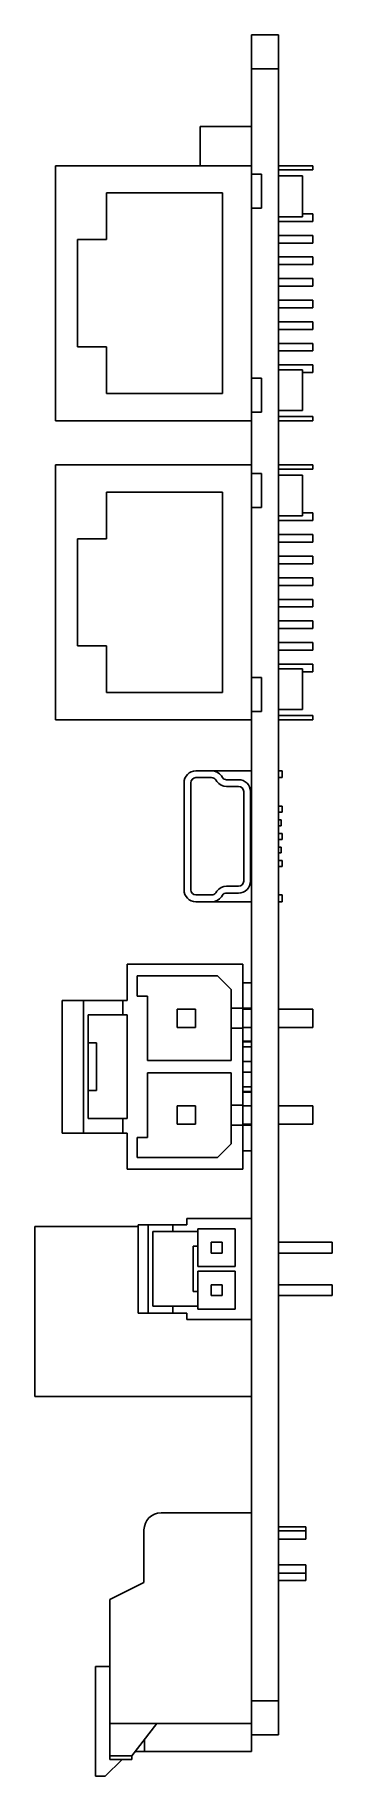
# Model space of a CAD drawing. Extents: x -209 to -191, y 350 to 452.
import ezdxf

# ---------------------------------------------------------------- set-up
doc = ezdxf.new("R2010")
doc.units = 0
doc.header["$MEASUREMENT"] = 0
doc.layers.get('0').update_dxf_attribs({"linetype": 'CONTINUOUS'})

msp = doc.modelspace()

# ---------------------------------------------------------------- linework, layer by layer
at = {"color": 7, "linetype": 'Continuous'}
for p, q in [((-196.11, 450.07), (-196.11, 452.07)), ((-196.11, 452.07), (-194.51, 452.07)), ((-194.51, 450.07), (-194.51, 452.07)), ((-196.11, 450.07), (-194.51, 450.07)), ((-196.11, 444.37), (-196.11, 450.07)), ((-194.51, 354.07), (-194.51, 450.07)), ((-199.11, 444.37), (-199.11, 446.67)), ((-199.11, 446.67), (-196.11, 446.67)), ((-196.11, 444.37), (-207.61, 444.37)), ((-207.61, 444.37), (-207.61, 429.37)), ((-196.11, 444.37), (-196.11, 443.87)), ((-196.11, 441.87), (-196.11, 443.87)), ((-195.51, 443.87), (-196.11, 443.87)), ((-195.51, 441.87), (-195.51, 443.87)), ((-194.51, 444.37), (-192.51, 444.37)), ((-194.51, 444.12), (-192.51, 444.12)), ((-193.11, 443.77), (-194.51, 443.77)), ((-193.11, 441.37), (-193.11, 443.77)), ((-192.51, 444.37), (-192.51, 444.12)), ((-197.81, 442.77), (-204.61, 442.77)), ((-204.61, 442.77), (-204.61, 440.02)), ((-197.81, 430.97), (-197.81, 442.77)), ((-196.11, 431.87), (-196.11, 441.87)), ((-196.11, 441.87), (-195.51, 441.87)), ((-192.51, 441.54), (-193.11, 441.54)), ((-192.51, 441.09), (-192.51, 441.54)), ((-194.51, 441.37), (-193.11, 441.37)), ((-192.51, 441.09), (-194.51, 441.09)), ((-206.31, 433.72), (-206.31, 440.02)), ((-204.61, 440.02), (-206.31, 440.02)), ((-194.51, 440.27), (-192.51, 440.27)), ((-194.51, 439.82), (-192.51, 439.82)), ((-192.51, 440.27), (-192.51, 439.82)), ((-192.51, 439), (-194.51, 439)), ((-192.51, 438.55), (-194.51, 438.55)), ((-192.51, 438.55), (-192.51, 439)), ((-194.51, 437.73), (-192.51, 437.73)), ((-192.51, 437.73), (-192.51, 437.28)), ((-194.51, 437.28), (-192.51, 437.28)), ((-192.51, 436.46), (-194.51, 436.46)), ((-192.51, 436.01), (-192.51, 436.46)), ((-192.51, 436.01), (-194.51, 436.01)), ((-194.51, 435.19), (-192.51, 435.19)), ((-194.51, 434.74), (-192.51, 434.74)), ((-192.51, 435.19), (-192.51, 434.74)), ((-206.31, 433.72), (-204.61, 433.72)), ((-204.61, 430.97), (-204.61, 433.72)), ((-192.51, 433.92), (-194.51, 433.92)), ((-192.51, 433.47), (-194.51, 433.47)), ((-192.51, 433.47), (-192.51, 433.92)), ((-194.51, 432.65), (-192.51, 432.65)), ((-193.11, 432.37), (-194.51, 432.37)), ((-193.11, 429.97), (-193.11, 432.37)), ((-192.51, 432.65), (-192.51, 432.2)), ((-196.11, 429.87), (-196.11, 431.87)), ((-195.51, 431.87), (-196.11, 431.87)), ((-195.51, 429.87), (-195.51, 431.87)), ((-193.11, 432.2), (-192.51, 432.2)), ((-204.61, 430.97), (-197.81, 430.97)), ((-207.61, 429.37), (-196.11, 429.37)), ((-196.11, 429.37), (-196.11, 429.87)), ((-196.11, 429.87), (-195.51, 429.87)), ((-196.11, 426.77), (-196.11, 429.37)), ((-194.51, 429.97), (-193.11, 429.97)), ((-192.51, 429.62), (-194.51, 429.62)), ((-192.51, 429.37), (-194.51, 429.37)), ((-192.51, 429.37), (-192.51, 429.62)), ((-196.11, 426.77), (-207.61, 426.77)), ((-207.61, 426.77), (-207.61, 411.77)), ((-196.11, 426.77), (-196.11, 426.27)), ((-196.11, 424.27), (-196.11, 426.27)), ((-195.51, 426.27), (-196.11, 426.27)), ((-195.51, 424.27), (-195.51, 426.27)), ((-194.51, 426.77), (-192.51, 426.77)), ((-194.51, 426.52), (-192.51, 426.52)), ((-193.11, 426.17), (-194.51, 426.17)), ((-193.11, 423.77), (-193.11, 426.17)), ((-192.51, 426.77), (-192.51, 426.52)), ((-197.81, 425.17), (-204.61, 425.17)), ((-204.61, 425.17), (-204.61, 422.42)), ((-197.81, 413.37), (-197.81, 425.17)), ((-196.11, 414.27), (-196.11, 424.27)), ((-196.11, 424.27), (-195.51, 424.27)), ((-194.51, 423.77), (-193.11, 423.77)), ((-192.51, 423.49), (-194.51, 423.49)), ((-192.51, 423.94), (-193.11, 423.94)), ((-192.51, 423.49), (-192.51, 423.94)), ((-206.31, 416.12), (-206.31, 422.42)), ((-204.61, 422.42), (-206.31, 422.42)), ((-194.51, 422.67), (-192.51, 422.67)), ((-194.51, 422.22), (-192.51, 422.22)), ((-192.51, 422.67), (-192.51, 422.22)), ((-192.51, 421.4), (-194.51, 421.4)), ((-192.51, 420.95), (-192.51, 421.4)), ((-192.51, 420.95), (-194.51, 420.95)), ((-194.51, 420.13), (-192.51, 420.13)), ((-192.51, 420.13), (-192.51, 419.68)), ((-194.51, 419.68), (-192.51, 419.68)), ((-192.51, 418.86), (-194.51, 418.86)), ((-192.51, 418.41), (-194.51, 418.41)), ((-192.51, 418.41), (-192.51, 418.86)), ((-194.51, 417.59), (-192.51, 417.59)), ((-194.51, 417.14), (-192.51, 417.14)), ((-192.51, 417.59), (-192.51, 417.14)), ((-206.31, 416.12), (-204.61, 416.12)), ((-204.61, 413.37), (-204.61, 416.12)), ((-192.51, 416.32), (-194.51, 416.32)), ((-192.51, 415.87), (-192.51, 416.32)), ((-192.51, 415.87), (-194.51, 415.87)), ((-194.51, 415.05), (-192.51, 415.05)), ((-192.51, 415.05), (-192.51, 414.6)), ((-195.51, 414.27), (-196.11, 414.27)), ((-196.11, 412.27), (-196.11, 414.27)), ((-195.51, 412.27), (-195.51, 414.27)), ((-193.11, 414.77), (-194.51, 414.77)), ((-193.11, 412.37), (-193.11, 414.77)), ((-193.11, 414.6), (-192.51, 414.6)), ((-204.61, 413.37), (-197.81, 413.37)), ((-196.11, 412.27), (-195.51, 412.27)), ((-196.11, 411.77), (-196.11, 412.27)), ((-194.51, 412.37), (-193.11, 412.37)), ((-192.51, 412.02), (-194.51, 412.02)), ((-192.51, 411.77), (-192.51, 412.02)), ((-207.61, 411.77), (-196.11, 411.77)), ((-196.11, 396.3), (-196.11, 411.77)), ((-192.51, 411.77), (-194.51, 411.77)), ((-199.36, 408.77), (-198.44, 408.77)), ((-198.44, 408.77), (-196.11, 408.77)), ((-194.51, 408.77), (-194.31, 408.77)), ((-194.31, 408.77), (-194.31, 408.37)), ((-200.06, 401.77), (-200.06, 408.07)), ((-199.66, 408.07), (-199.66, 401.77)), ((-198.44, 408.37), (-199.36, 408.37)), ((-198.13, 408.15), (-198.2, 408.24)), ((-197.87, 408.47), (-197.8, 408.38)), ((-197.56, 408.25), (-196.86, 408.25)), ((-196.86, 407.85), (-197.56, 407.85)), ((-194.51, 408.37), (-194.31, 408.37)), ((-196.56, 402.28), (-196.56, 407.55)), ((-196.16, 407.55), (-196.16, 402.28)), ((-194.31, 406.69), (-194.51, 406.69)), ((-194.31, 406.69), (-194.31, 406.34)), ((-194.51, 406.34), (-194.31, 406.34)), ((-194.36, 405.89), (-194.51, 405.89)), ((-194.36, 405.89), (-194.36, 405.54)), ((-194.51, 405.54), (-194.36, 405.54)), ((-194.31, 405.09), (-194.51, 405.09)), ((-194.51, 404.74), (-194.31, 404.74)), ((-194.31, 405.09), (-194.31, 404.74)), ((-194.36, 404.29), (-194.51, 404.29)), ((-194.51, 403.94), (-194.36, 403.94)), ((-194.36, 404.29), (-194.36, 403.94)), ((-194.51, 403.49), (-194.31, 403.49)), ((-194.51, 403.14), (-194.31, 403.14)), ((-194.31, 403.49), (-194.31, 403.14)), ((-198.2, 401.6), (-198.13, 401.69)), ((-197.56, 401.98), (-196.86, 401.98)), ((-196.86, 401.58), (-197.56, 401.58)), ((-199.36, 401.47), (-198.44, 401.47)), ((-198.44, 401.07), (-199.36, 401.07)), ((-196.11, 401.07), (-198.44, 401.07)), ((-197.8, 401.46), (-197.87, 401.36)), ((-194.31, 401.47), (-194.51, 401.47)), ((-194.31, 401.07), (-194.51, 401.07)), ((-194.31, 401.07), (-194.31, 401.47)), ((-203.4, 395.26), (-203.4, 397.39)), ((-203.4, 397.39), (-196.61, 397.39)), ((-198.1, 396.71), (-202.81, 396.71)), ((-202.81, 395.52), (-202.81, 396.71)), ((-198.1, 396.71), (-197.3, 395.91)), ((-196.61, 394.8), (-196.61, 397.39)), ((-202.21, 395.52), (-202.81, 395.52)), ((-202.21, 395.52), (-202.21, 391.73)), ((-197.3, 394.8), (-197.3, 395.91)), ((-196.61, 396.3), (-196.11, 396.3)), ((-196.11, 396.3), (-196.11, 394.8)), ((-207.21, 395.26), (-207.21, 387.46)), ((-207.21, 395.26), (-205.96, 395.26)), ((-205.96, 387.46), (-205.96, 395.26)), ((-205.96, 395.26), (-203.65, 395.26)), ((-205.68, 394.42), (-203.65, 394.42)), ((-205.68, 394.42), (-205.68, 388.32)), ((-203.65, 395.26), (-203.65, 394.42)), ((-203.65, 395.26), (-203.4, 395.26)), ((-203.65, 394.42), (-203.4, 394.42)), ((-203.4, 388.32), (-203.4, 394.42)), ((-200.47, 394.76), (-200.47, 393.68)), ((-199.39, 394.76), (-200.47, 394.76)), ((-199.39, 393.68), (-199.39, 394.76)), ((-197.3, 394.8), (-196.61, 394.8)), ((-197.3, 393.63), (-197.3, 394.8)), ((-196.61, 394.8), (-196.11, 394.8)), ((-196.61, 393.63), (-196.61, 394.8)), ((-196.11, 394.76), (-196.61, 394.76)), ((-196.11, 387.92), (-196.11, 394.8)), ((-192.51, 394.76), (-194.51, 394.76)), ((-192.51, 394.76), (-192.51, 393.68)), ((-200.47, 393.68), (-199.39, 393.68)), ((-197.3, 391.73), (-197.3, 393.63)), ((-196.61, 393.63), (-197.3, 393.63)), ((-196.11, 393.68), (-196.61, 393.68)), ((-196.61, 389.1), (-196.61, 393.63)), ((-192.51, 393.68), (-194.51, 393.68)), ((-205.68, 392.78), (-205.2, 392.78)), ((-205.2, 392.78), (-205.2, 389.96)), ((-196.11, 392.86), (-196.61, 392.86)), ((-196.61, 392.83), (-196.11, 392.83)), ((-196.61, 392.53), (-196.11, 392.53)), ((-202.21, 391.73), (-197.3, 391.73)), ((-196.11, 391.68), (-196.61, 391.68)), ((-197.3, 391), (-202.21, 391)), ((-202.21, 391), (-202.21, 387.21)), ((-197.3, 389.1), (-197.3, 391)), ((-196.61, 391.04), (-196.11, 391.04)), ((-205.2, 389.96), (-205.68, 389.96)), ((-196.11, 390.19), (-196.61, 390.19)), ((-196.11, 389.9), (-196.61, 389.9)), ((-196.61, 389.86), (-196.11, 389.86)), ((-203.65, 388.32), (-205.68, 388.32)), ((-203.65, 388.32), (-203.65, 387.46)), ((-203.4, 388.32), (-203.65, 388.32)), ((-200.47, 389.06), (-200.47, 387.98)), ((-199.39, 389.06), (-200.47, 389.06)), ((-199.39, 387.98), (-199.39, 389.06)), ((-196.61, 389.1), (-197.3, 389.1)), ((-197.3, 387.93), (-197.3, 389.1)), ((-196.61, 387.93), (-196.61, 389.1)), ((-196.11, 389.06), (-196.61, 389.06)), ((-192.51, 389.06), (-194.51, 389.06)), ((-192.51, 389.06), (-192.51, 387.98)), ((-205.96, 387.46), (-207.21, 387.46)), ((-205.96, 387.46), (-203.65, 387.46)), ((-203.65, 387.46), (-203.4, 387.46)), ((-203.4, 385.34), (-203.4, 387.46)), ((-200.47, 387.98), (-199.39, 387.98)), ((-197.3, 386.82), (-197.3, 387.93)), ((-197.3, 387.93), (-196.61, 387.93)), ((-196.11, 387.98), (-196.61, 387.98)), ((-196.61, 385.34), (-196.61, 387.93)), ((-196.61, 387.92), (-196.11, 387.92)), ((-196.11, 387.92), (-196.11, 386.42)), ((-192.51, 387.98), (-194.51, 387.98)), ((-202.21, 387.21), (-202.81, 387.21)), ((-202.81, 387.21), (-202.81, 386.02)), ((-198.1, 386.02), (-197.3, 386.82)), ((-196.61, 386.42), (-196.11, 386.42)), ((-196.11, 382.44), (-196.11, 386.42)), ((-196.61, 385.34), (-203.4, 385.34)), ((-202.81, 386.02), (-198.1, 386.02)), ((-199.89, 382.07), (-199.89, 382.44)), ((-196.11, 382.44), (-199.89, 382.44)), ((-196.11, 376.5), (-196.11, 382.44)), ((-202.75, 381.97), (-208.81, 381.97)), ((-208.81, 371.97), (-208.81, 381.97)), ((-202.75, 382.07), (-202.75, 376.87)), ((-202.17, 382.07), (-202.75, 382.07)), ((-202.17, 382.07), (-202.17, 376.87)), ((-202.17, 382.07), (-200.71, 382.07)), ((-201.9, 381.67), (-200.71, 381.67)), ((-201.9, 377.27), (-201.9, 381.67)), ((-200.71, 381.67), (-200.71, 382.07)), ((-200.71, 382.07), (-199.89, 382.07)), ((-200.71, 381.67), (-199.25, 381.67)), ((-199.25, 381.83), (-197.06, 381.83)), ((-199.25, 381.67), (-199.25, 381.83)), ((-199.25, 380.8), (-199.25, 381.67)), ((-197.06, 381.83), (-197.06, 379.61)), ((-199.52, 380.8), (-199.52, 378.14)), ((-199.25, 380.8), (-199.52, 380.8)), ((-199.25, 379.61), (-199.25, 380.8)), ((-198.47, 380.4), (-198.47, 381.04)), ((-198.47, 381.04), (-197.83, 381.04)), ((-197.83, 380.4), (-198.47, 380.4)), ((-197.83, 381.04), (-197.83, 380.4)), ((-194.51, 381.04), (-191.37, 381.04)), ((-194.51, 380.4), (-191.37, 380.4)), ((-191.37, 380.4), (-191.37, 381.04)), ((-197.06, 379.61), (-199.25, 379.61)), ((-199.25, 379.33), (-197.06, 379.33)), ((-199.25, 378.14), (-199.25, 379.33)), ((-197.06, 379.33), (-197.06, 377.11)), ((-199.52, 378.14), (-199.25, 378.14)), ((-199.25, 377.27), (-199.25, 378.14)), ((-198.47, 377.9), (-198.47, 378.54)), ((-198.47, 378.54), (-197.83, 378.54)), ((-197.83, 378.54), (-197.83, 377.9)), ((-194.51, 378.54), (-191.37, 378.54)), ((-191.37, 377.9), (-191.37, 378.54)), ((-200.71, 377.27), (-201.9, 377.27)), ((-200.71, 376.87), (-200.71, 377.27)), ((-199.25, 377.27), (-200.71, 377.27)), ((-199.25, 377.11), (-199.25, 377.27)), ((-197.06, 377.11), (-199.25, 377.11)), ((-197.83, 377.9), (-198.47, 377.9)), ((-194.51, 377.9), (-191.37, 377.9)), ((-202.75, 376.87), (-202.17, 376.87)), ((-202.17, 376.87), (-200.71, 376.87)), ((-200.71, 376.87), (-199.89, 376.87)), ((-199.89, 376.5), (-199.89, 376.87)), ((-199.89, 376.5), (-196.11, 376.5)), ((-196.11, 354.07), (-196.11, 376.5)), ((-208.81, 371.97), (-196.11, 371.97)), ((-196.11, 365.12), (-201.41, 365.12)), ((-202.41, 364.12), (-202.41, 361.02)), ((-192.91, 364.29), (-194.51, 364.29)), ((-192.91, 364.07), (-194.51, 364.07)), ((-192.91, 364.07), (-192.91, 364.29)), ((-192.91, 363.57), (-192.91, 364.07)), ((-194.51, 363.57), (-192.91, 363.57)), ((-192.91, 362.07), (-194.51, 362.07)), ((-192.91, 361.57), (-192.91, 362.07)), ((-202.41, 361.02), (-204.41, 360.02)), ((-194.51, 361.57), (-192.91, 361.57)), ((-194.51, 361.15), (-192.91, 361.15)), ((-192.91, 361.15), (-192.91, 361.57)), ((-204.41, 360.02), (-204.41, 352.72)), ((-205.25, 356.09), (-205.25, 349.63)), ((-204.41, 356.09), (-205.25, 356.09)), ((-196.11, 352.07), (-196.11, 354.07)), ((-196.11, 354.07), (-194.51, 354.07)), ((-194.51, 352.07), (-194.51, 354.07)), ((-204.41, 352.72), (-196.11, 352.72)), ((-204.41, 352.72), (-204.41, 350.82)), ((-201.66, 352.72), (-203.12, 350.82)), ((-202.39, 351.09), (-202.39, 351.77)), ((-196.11, 352.07), (-194.51, 352.07)), ((-196.11, 352.07), (-196.11, 351.09)), ((-204.68, 349.63), (-203.69, 350.62)), ((-204.41, 350.82), (-203.12, 350.82)), ((-204.41, 350.62), (-204.41, 350.82)), ((-204.41, 350.62), (-203.12, 350.62)), ((-203.12, 350.82), (-203.12, 350.62)), ((-202.91, 351.09), (-202.39, 351.09)), ((-196.11, 351.09), (-202.39, 351.09)), ((-204.68, 349.63), (-205.25, 349.63))]:
    msp.add_line(p, q, dxfattribs=at)
for centre, radius, start, end in [((-199.36, 408.07), 0.7, 90, 180), ((-198.44, 408.07), 0.7, 35.3183, 90), ((-199.36, 408.07), 0.3, 90, 180), ((-198.44, 408.07), 0.3, 35.3183, 90), ((-197.56, 408.55), 0.7, 215.3183, 270), ((-197.56, 408.55), 0.3, 215.3183, 270), ((-196.86, 407.55), 0.7, 0, 90), ((-196.86, 407.55), 0.3, 0, 90), ((-199.36, 401.77), 0.7, 180, 270), ((-199.36, 401.77), 0.3, 180, 270), ((-198.44, 401.77), 0.3, 270, 324.6817), ((-197.56, 401.28), 0.7, 90, 144.6817), ((-197.56, 401.28), 0.3, 90, 144.6817), ((-196.86, 402.28), 0.3, 270, 0), ((-196.86, 402.28), 0.7, 270, 0), ((-198.44, 401.77), 0.7, 270, 324.6817), ((-201.41, 364.12), 1, 90, 180)]:
    msp.add_arc(centre, radius, start, end, dxfattribs=at)

doc.saveas('drawing.dxf')
